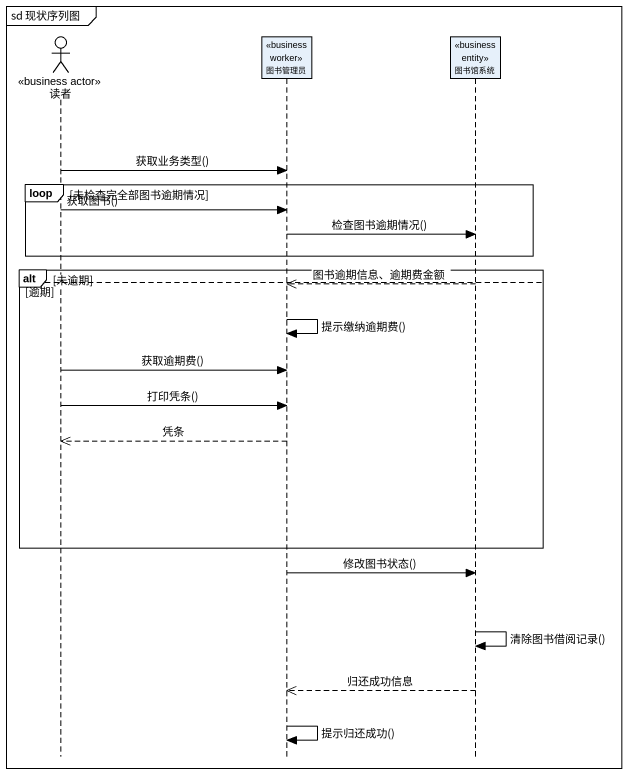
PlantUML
@startuml
mainframe sd 现状序列图
hide footbox
actor 读者 <<business actor>>
participant 图书管理员 <<business worker>>
participant 图书馆系统 <<business entity>>

读者 -> 图书管理员 : 获取业务类型()
loop 未检查完全部图书逾期情况
  读者 -> 图书管理员 : 获取图书()
  图书管理员 -> 图书馆系统 : 检查图书逾期情况()
end
alt 未逾期
else 逾期
  图书馆系统 -->> 图书管理员 : 图书逾期信息、逾期费金额
  图书管理员 -> 图书管理员 : 提示缴纳逾期费()
  读者 -> 图书管理员 : 获取逾期费()
  读者 -> 图书管理员 : 打印凭条()
  图书管理员 -->> 读者 : 凭条
end
图书管理员 -> 图书馆系统 : 修改图书状态()
图书馆系统 -> 图书馆系统 : 清除图书借阅记录()
图书馆系统 -->> 图书管理员 : 归还成功信息
图书管理员 -> 图书管理员 : 提示归还成功()
@enduml
